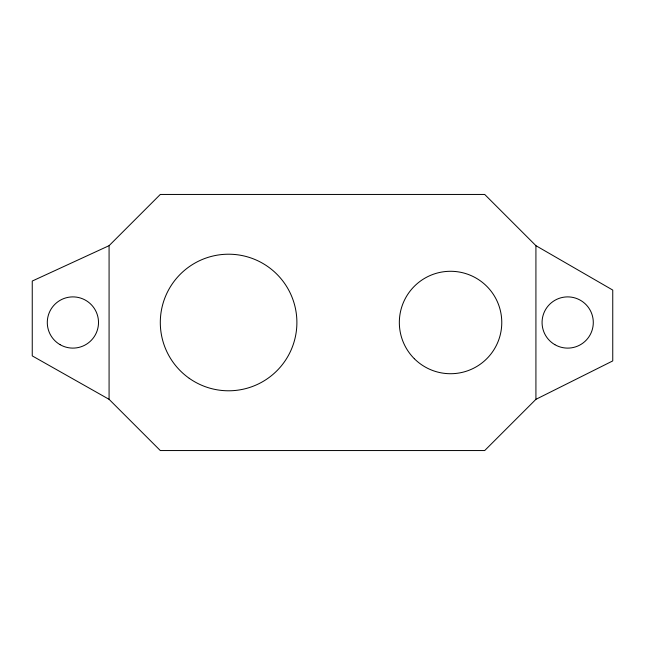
<?xml version="1.0" encoding="UTF-8"?>
<svg xmlns="http://www.w3.org/2000/svg" width="645" height="645" viewBox="0 0 645 645"><rect width="100%" height="100%" fill="white"/><g stroke="black" fill="none" stroke-linecap="round" stroke-linejoin="round"><path stroke-width="0.97" d="M109.078 245.672L160.299 194.451L484.701 194.451L535.922 245.672L612.75 290.073L612.75 360.918L535.922 399.328L484.701 450.549L160.299 450.549L109.078 399.328L32.25 355.887L32.25 281.051L109.078 245.672L109.078 399.328M535.922 245.672L535.922 399.328M414.332 358.717A51.221 51.221 0 0 0 500.028 335.755A51.221 51.221 0 0 0 437.294 273.029A51.221 51.221 0 0 0 414.332 358.717M189.235 378.309A68.297 68.297 0 0 0 296.611 328.684A68.297 68.297 0 0 0 199.942 260.507A68.297 68.297 0 0 0 189.235 378.309M554.877 344.68A25.607 25.607 0 0 0 593.295 322.5A25.607 25.607 0 0 0 554.877 300.32A25.607 25.607 0 0 0 554.877 344.68M60.098 344.68A25.607 25.607 0 0 0 98.508 322.5A25.607 25.607 0 0 0 60.098 300.32A25.607 25.607 0 0 0 60.098 344.68"/></g></svg>
